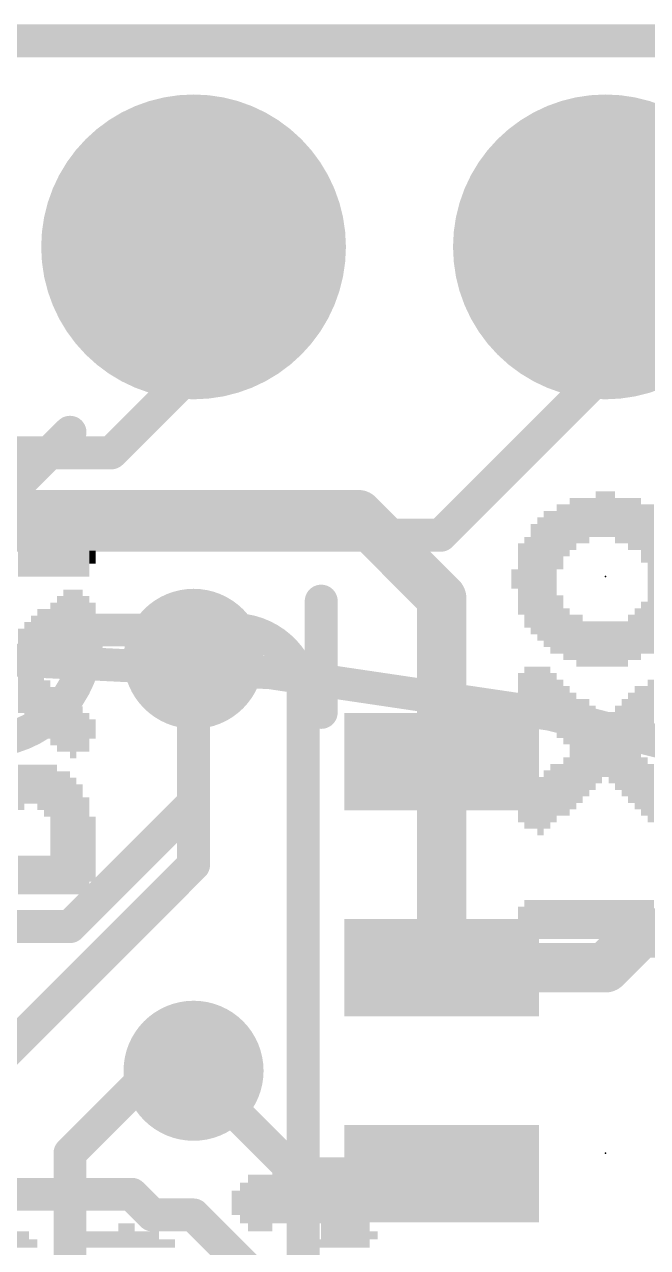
# Model space of a CAD drawing. Extents: x -32 to 75, y -41 to 41.
# Drawn here: x 18.01 to 21.85, y 33.2 to 40.74 of the extents above; entities that cross this region are included whole.
import ezdxf

# ---------------------------------------------------------------- set-up
doc = ezdxf.new("R2010")
doc.units = 0
for name, color, linetype in [('1', 12, 'CONTINUOUS'), ('16', 132, 'CONTINUOUS'), ('17', 110, 'CONTINUOUS'), ('20', 31, 'CONTINUOUS'), ('21', 41, 'CONTINUOUS'), ('22', 40, 'CONTINUOUS'), ('23', 53, 'CONTINUOUS'), ('24', 53, 'CONTINUOUS'), ('51', 53, 'CONTINUOUS')]:
    doc.layers.add(name, color=color, linetype=linetype)

# ---------------------------------------------------------------- blocks, each defined once
blk = doc.blocks.new('RECT')
blk.add_solid([(-0.5, -0.5), (0.5, -0.5), (-0.5, 0.5), (0.5, 0.5)])
blk = doc.blocks.new('ROUNDP')
at = {"const_width": 0.5}
blk.add_lwpolyline([(0, -0.25, 1), (0, 0.25, 1), (0, -0.25)], format="xyb", dxfattribs=at)

msp = doc.modelspace()

# ---------------------------------------------------------------- linework, layer by layer
at = {"layer": '1'}
for points, const_width in [([(35.56, 40.64), (0, 40.64)], 0.2032), ([(20.066, 37.719), (16.51, 37.719)], 0.3048), ([(20.32, 37.465), (20.066, 37.719)], 0.3048), ([(20.066, 37.719), (20.066, 37.719)], 0.3048), ([(20.32, 37.465), (20.32, 37.4649)], 0.3048), ([(20.58, 37.205), (20.32, 37.4649)], 0.3048), ([(20.58, 36.195), (20.58, 37.205)], 0.3048), ([(19.05, 36.83), (19.05, 36.8299)], 0.2032), ([(19.05, 36.8299), (19.05, 35.941)], 0.2032), ([(20.58, 36.195), (20.58, 34.925)], 0.3048), ([(19.05, 35.941), (18.542, 35.433)], 0.2032), ([(18.542, 35.433), (18.288, 35.179)], 0.2032), ([(18.288, 35.179), (15.875, 35.179)], 0.2032), ([(21.805, 35.14), (21.59, 34.925)], 0.3048), ([(22.86, 35.1399), (21.805, 35.14)], 0.3048), ([(21.59, 34.925), (20.58, 34.925)], 0.3048), ([(19.685, 33.655), (19.05, 34.29)], 0.2032), ([(20.58, 33.655), (19.685, 33.655)], 0.2032), ([(18.669, 33.528), (17.272, 33.528)], 0.2032), ([(18.796, 33.401), (18.669, 33.528)], 0.2032), ([(19.05, 33.401), (18.796, 33.401)], 0.2032), ([(19.685, 32.766), (19.05, 33.401)], 0.2032)]:
    msp.add_lwpolyline(points, dxfattribs=dict(at, const_width=const_width))
for points, const_width in [([(20.1199, 37.7729, 1), (20.0121, 37.6651)], 0.1524), ([(20.1199, 37.6651, 1), (20.0121, 37.7729)], 0.1524), ([(20.066, 37.6428, 1), (20.066, 37.7952)], 0.1524), ([(20.0121, 37.7729, 1), (20.1199, 37.6651)], 0.1524), ([(20.3962, 37.465, 1), (20.2438, 37.465)], 0.1524), ([(20.3739, 37.5188, 1), (20.2661, 37.4111)], 0.1524), ([(20.2661, 37.4111, 1), (20.3739, 37.5189)], 0.1524), ([(20.2438, 37.4649, 1), (20.3962, 37.4649)], 0.1524), ([(20.6562, 37.205, 1), (20.5038, 37.2049)], 0.1524), ([(20.5261, 37.1511, 1), (20.6339, 37.2588)], 0.1524), ([(19.1008, 36.8299, 1), (18.9992, 36.8299)], 0.1016), ([(19.0141, 36.8659, 1), (19.0859, 36.794)], 0.1016), ([(19.0859, 36.794, 1), (19.0141, 36.8659)], 0.1016), ([(20.6562, 36.195, 1), (20.5038, 36.195)], 0.1524), ([(20.5038, 36.195, 1), (20.6562, 36.195)], 0.1524), ([(18.9992, 35.941, 1), (19.1008, 35.941)], 0.1016), ([(19.0859, 35.905, 1), (19.0141, 35.9769)], 0.1016), ([(18.5779, 35.3971, 1), (18.5061, 35.4689)], 0.1016), ([(18.5061, 35.4689, 1), (18.5779, 35.3971)], 0.1016), ([(18.2521, 35.2149, 1), (18.324, 35.1431)], 0.1016), ([(18.288, 35.1282, 1), (18.288, 35.2298)], 0.1016), ([(21.805, 35.2162, 1), (21.805, 35.0638)], 0.1524), ([(21.8589, 35.0861, 1), (21.7511, 35.1938)], 0.1524), ([(20.58, 35.0012, 1), (20.58, 34.8488)], 0.1524), ([(21.59, 34.8488, 1), (21.59, 35.0012)], 0.1524), ([(20.5038, 34.925, 1), (20.6562, 34.925)], 0.1524), ([(21.5361, 34.9788, 1), (21.6439, 34.8711)], 0.1524), ([(19.0859, 34.3259, 1), (19.0141, 34.254)], 0.1016), ([(19.685, 33.7058, 1), (19.685, 33.6042)], 0.1016), ([(19.6491, 33.619, 1), (19.7209, 33.6909)], 0.1016), ([(20.58, 33.6042, 1), (20.58, 33.7058)], 0.1016), ([(18.7049, 33.5639, 1), (18.6331, 33.4921)], 0.1016), ([(18.669, 33.4772, 1), (18.669, 33.5788)], 0.1016), ([(18.796, 33.4518, 1), (18.796, 33.3502)], 0.1016), ([(18.7601, 33.3651, 1), (18.8319, 33.4369)], 0.1016), ([(19.0859, 33.4369, 1), (19.0141, 33.3651)], 0.1016), ([(19.05, 33.3502, 1), (19.05, 33.4518)], 0.1016)]:
    msp.add_lwpolyline(points, format="xyb", dxfattribs=dict(at, const_width=const_width))
at = {"layer": '16', "const_width": 0.2032}
for points in [[(35.56, 40.64), (0, 40.64)], [(19.05, 39.37), (19.05, 38.608)], [(21.59, 39.37), (21.59, 38.608)], [(19.05, 38.608), (18.542, 38.1)], [(21.59, 38.608), (20.574, 37.592)], [(18.542, 38.1), (11.43, 38.1)], [(20.574, 37.592), (12.1921, 37.592)], [(19.05, 36.83), (19.05, 35.56)], [(19.05, 35.56), (15.367, 31.877)], [(18.796, 34.29), (18.288, 33.782)], [(19.05, 34.29), (18.796, 34.29)], [(18.288, 33.782), (18.288, 32.766)]]:
    msp.add_lwpolyline(points, dxfattribs=at)
at = {"layer": '16', "const_width": 0.1016}
for points in [[(19.1008, 39.37, 1), (18.9992, 39.37)], [(21.6408, 39.37, 1), (21.5392, 39.37)], [(19.0859, 38.572, 1), (19.0141, 38.6439)], [(21.6259, 38.5721, 1), (21.5541, 38.6439)], [(18.9992, 38.608, 1), (19.1008, 38.608)], [(21.5392, 38.608, 1), (21.6408, 38.608)], [(18.5061, 38.1359, 1), (18.5779, 38.064)], [(18.542, 38.0492, 1), (18.542, 38.1508)], [(20.5381, 37.6279, 1), (20.6099, 37.5561)], [(20.574, 37.5412, 1), (20.574, 37.6428)], [(19.1008, 36.83, 1), (18.9992, 36.83)], [(18.9992, 35.56, 1), (19.1008, 35.56)], [(19.0859, 35.5241, 1), (19.0141, 35.5959)], [(18.796, 34.3408, 1), (18.796, 34.2392)], [(18.8319, 34.254, 1), (18.76, 34.3259)], [(19.05, 34.2392, 1), (19.05, 34.3408)], [(18.3388, 33.782, 1), (18.2372, 33.782)], [(18.2521, 33.8179, 1), (18.3239, 33.7461)]]:
    msp.add_lwpolyline(points, format="xyb", dxfattribs=at)
at = {"layer": '20', "const_width": 0.2032}
msp.add_lwpolyline([(0, 40.64), (35.56, 40.64)], dxfattribs=at)
at = {"layer": '21', "const_width": 0.2032}
for points in [[(19.2326, 37.0078), (18.3896, 37.0078)], [(19.7263, 31.9532), (19.7263, 36.6268)]]:
    msp.add_lwpolyline(points, dxfattribs=at)
at = {"layer": '21'}
for points, const_width in [([(18.3896, 37.0586, 1), (18.3896, 36.957)], 0.1016), ([(19.7263, 36.6268, 0.4143), (19.2453, 37.0078)], 0.2032), ([(19.2394, 37.0582, 1), (19.2512, 36.9573)], 0.1016), ([(19.2326, 36.957, 1), (19.2326, 37.0586)], 0.1016), ([(17.1196, 36.957, 1), (18.3896, 36.957)], 0.2032), ([(18.4404, 36.957, 1), (18.3388, 36.957)], 0.1016), ([(19.7771, 36.6268, 1), (19.6755, 36.6268)], 0.1016), ([(19.6758, 36.6209, 1), (19.7768, 36.6326)], 0.1016)]:
    msp.add_lwpolyline(points, format="xyb", dxfattribs=dict(at, const_width=const_width))
at = {"layer": '22', "const_width": 0.2032}
for points in [[(17.907, 37.846), (18.288, 38.227)], [(19.8374, 37.1856), (19.8374, 36.4998)]]:
    msp.add_lwpolyline(points, dxfattribs=at)
at = {"layer": '22', "const_width": 0.1016}
for points in [[(18.3239, 38.1911, 1), (18.2521, 38.2629)], [(19.8882, 37.1856, 1), (19.7866, 37.1856)], [(19.7866, 36.4998, 1), (19.8882, 36.4998)]]:
    msp.add_lwpolyline(points, format="xyb", dxfattribs=at)
at = {"layer": '23'}
msp.add_point((21.59, 37.338), dxfattribs=at)
at = {"layer": '24'}
msp.add_point((21.59, 33.782), dxfattribs=at)
at = {"layer": '51', "const_width": 0.2032}
msp.add_lwpolyline([(17.78, 1.27, 1), (17.78, 36.83, 1), (17.78, 1.27)], format="xyb", dxfattribs=at)

# ---------------------------------------------------------------- block references
at = {"layer": '1', "xscale": 0.6, "yscale": 1.2, "rotation": 270}
for p in [(20.58, 36.195), (20.58, 34.925), (20.58, 33.655)]:
    msp.add_blockref('RECT', p, dxfattribs=at)
at = {"layer": '17', "rotation": 270}
for p, xscale, yscale in [((19.05, 39.37), 1.8796, 1.8796), ((19.05, 39.37), 1.8796, 1.8796), ((21.59, 39.37), 1.8796, 1.8796), ((21.59, 39.37), 1.8796, 1.8796), ((19.05, 36.83), 0.8636, 0.8636), ((19.05, 36.83), 0.8636, 0.8636), ((19.05, 34.29), 0.8636, 0.8636), ((19.05, 34.29), 0.8636, 0.8636)]:
    msp.add_blockref('ROUNDP', p, dxfattribs=dict(at, xscale=xscale, yscale=yscale))
at = {"layer": '22'}
for p, xscale, yscale, rotation in [((21.55, 37.722), 0.28, 0.04, 90), ((21.59, 37.722), 0.28, 0.04, 90), ((21.63, 37.722), 0.28, 0.04, 90), ((21.39, 37.662), 0.32, 0.04, 90), ((21.43, 37.682), 0.28, 0.04, 90), ((21.47, 37.682), 0.28, 0.04, 90), ((21.51, 37.702), 0.24, 0.04, 90), ((21.67, 37.682), 0.28, 0.04, 90), ((21.71, 37.682), 0.28, 0.04, 90), ((21.75, 37.662), 0.32, 0.04, 90), ((21.79, 37.662), 0.32, 0.04, 90), ((21.23, 37.322), 0.84, 0.04, 90), ((21.27, 37.302), 0.88, 0.04, 90), ((21.31, 37.582), 0.4, 0.04, 90), ((21.35, 37.622), 0.32, 0.04, 90), ((21.83, 37.602), 0.36, 0.04, 90), ((21.87, 37.322), 0.92, 0.04, 90), ((21.15, 37.322), 0.68, 0.04, 90), ((21.19, 37.322), 0.76, 0.04, 90), ((17.987, 37.477), 0.28, 0.04, 90), ((18.027, 37.477), 0.28, 0.04, 90), ((18.067, 37.477), 0.28, 0.04, 90), ((18.107, 37.477), 0.28, 0.04, 90), ((18.147, 37.477), 0.28, 0.04, 90), ((18.187, 37.477), 0.28, 0.04, 90), ((18.227, 37.477), 0.28, 0.04, 90), ((18.267, 37.477), 0.28, 0.04, 90), ((18.307, 37.477), 0.28, 0.04, 90), ((18.347, 37.457), 0.24, 0.04, 90), ((18.387, 37.457), 0.24, 0.04, 90), ((21.11, 37.302), 0.56, 0.04, 90), ((18.427, 37.457), 0.08, 0.04, 90), ((21.07, 37.322), 0.44, 0.04, 90), ((21.03, 37.322), 0.12, 0.04, 90), ((18.267, 37.077), 0.36, 0.04, 90), ((18.307, 37.097), 0.32, 0.04, 90), ((18.347, 37.117), 0.28, 0.04, 90), ((18.227, 37.037), 0.36, 0.04, 90), ((18.387, 37.117), 0.2, 0.04, 90), ((21.31, 37.042), 0.36, 0.04, 90), ((21.83, 37.022), 0.32, 0.04, 90), ((18.107, 36.957), 0.36, 0.04, 90), ((18.147, 36.977), 0.32, 0.04, 90), ((18.187, 36.997), 0.36, 0.04, 90), ((18.427, 37.117), 0.12, 0.04, 90), ((21.35, 36.982), 0.32, 0.04, 90), ((21.79, 36.982), 0.32, 0.04, 90), ((18.027, 36.757), 0.6, 0.04, 90), ((18.067, 36.757), 0.68, 0.04, 90), ((21.39, 36.962), 0.28, 0.04, 90), ((21.43, 36.942), 0.32, 0.04, 90), ((21.47, 36.922), 0.28, 0.04, 90), ((21.51, 36.922), 0.28, 0.04, 90), ((21.55, 36.922), 0.28, 0.04, 90), ((21.59, 36.922), 0.28, 0.04, 90), ((21.63, 36.922), 0.28, 0.04, 90), ((21.67, 36.922), 0.28, 0.04, 90), ((21.71, 36.922), 0.28, 0.04, 90), ((21.75, 36.962), 0.28, 0.04, 90), ((17.987, 36.757), 0.52, 0.04, 90), ((18.107, 36.557), 0.36, 0.04, 90), ((21.07, 36.662), 0.16, 0.04, 90), ((21.11, 36.662), 0.24, 0.04, 90), ((21.15, 36.642), 0.28, 0.04, 90), ((21.19, 36.622), 0.32, 0.04, 90), ((21.23, 36.602), 0.36, 0.04, 90), ((21.27, 36.562), 0.36, 0.04, 90), ((18.147, 36.517), 0.36, 0.04, 90), ((18.187, 36.477), 0.36, 0.04, 90), ((21.31, 36.522), 0.36, 0.04, 90), ((21.35, 36.482), 0.36, 0.04, 90), ((21.79, 36.482), 0.36, 0.04, 90), ((21.83, 36.502), 0.32, 0.04, 90), ((21.87, 36.522), 0.36, 0.04, 90), ((18.227, 36.437), 0.36, 0.04, 90), ((18.267, 36.417), 0.32, 0.04, 90), ((18.307, 36.397), 0.36, 0.04, 90), ((21.39, 36.262), 0.72, 0.04, 90), ((21.43, 36.262), 0.64, 0.04, 90), ((21.47, 36.282), 0.6, 0.04, 90), ((21.71, 36.282), 0.6, 0.04, 90), ((21.75, 36.282), 0.68, 0.04, 90), ((18.347, 36.397), 0.28, 0.04, 90), ((21.51, 36.282), 0.52, 0.04, 90), ((21.55, 36.282), 0.44, 0.04, 90), ((21.63, 36.282), 0.44, 0.04, 90), ((21.67, 36.282), 0.52, 0.04, 90), ((18.387, 36.377), 0.24, 0.04, 90), ((18.427, 36.397), 0.12, 0.04, 90), ((21.59, 36.282), 0.36, 0.04, 90), ((21.35, 36.042), 0.36, 0.04, 90), ((21.79, 36.082), 0.36, 0.04, 90), ((21.83, 36.042), 0.36, 0.04, 90), ((17.987, 36.037), 0.28, 0.04, 90), ((18.027, 36.057), 0.24, 0.04, 90), ((18.067, 36.057), 0.24, 0.04, 90), ((18.107, 36.037), 0.28, 0.04, 90), ((18.147, 36.017), 0.32, 0.04, 90), ((18.187, 35.777), 0.8, 0.04, 90), ((18.227, 35.757), 0.76, 0.04, 90), ((18.267, 35.757), 0.76, 0.04, 90), ((21.23, 35.962), 0.36, 0.04, 90), ((21.27, 36.002), 0.36, 0.04, 90), ((21.31, 36.022), 0.32, 0.04, 90), ((21.87, 36.002), 0.36, 0.04, 90), ((18.307, 35.737), 0.72, 0.04, 90), ((18.347, 35.717), 0.68, 0.04, 90), ((21.15, 35.922), 0.28, 0.04, 90), ((21.19, 35.922), 0.36, 0.04, 90), ((18.387, 35.677), 0.6, 0.04, 90), ((21.07, 35.902), 0.16, 0.04, 90), ((21.11, 35.902), 0.24, 0.04, 90), ((18.427, 35.657), 0.4, 0.04, 90), ((17.987, 35.497), 0.24, 0.04, 90), ((18.027, 35.497), 0.24, 0.04, 90), ((18.067, 35.497), 0.24, 0.04, 90), ((18.107, 35.497), 0.24, 0.04, 90), ((18.147, 35.497), 0.24, 0.04, 90), ((21.07, 35.222), 0.16, 0.04, 90), ((21.11, 35.222), 0.24, 0.04, 90), ((21.15, 35.222), 0.24, 0.04, 90), ((21.19, 35.222), 0.24, 0.04, 90), ((21.23, 35.222), 0.24, 0.04, 90), ((21.27, 35.222), 0.24, 0.04, 90), ((21.31, 35.222), 0.24, 0.04, 90), ((21.35, 35.222), 0.24, 0.04, 90), ((21.39, 35.222), 0.24, 0.04, 90), ((21.43, 35.222), 0.24, 0.04, 90), ((21.47, 35.222), 0.24, 0.04, 90), ((21.51, 35.222), 0.24, 0.04, 90), ((21.55, 35.222), 0.24, 0.04, 90), ((21.59, 35.222), 0.24, 0.04, 90), ((21.63, 35.222), 0.24, 0.04, 90), ((21.67, 35.222), 0.24, 0.04, 90), ((21.71, 35.222), 0.24, 0.04, 90), ((21.75, 35.222), 0.24, 0.04, 90), ((21.79, 35.222), 0.24, 0.04, 90), ((21.83, 35.222), 0.24, 0.04, 90), ((21.87, 35.222), 0.24, 0.04, 90), ((19.686, 33.625), 0.6, 0.05, 180), ((19.711, 33.675), 0.35, 0.05, 180), ((19.686, 33.575), 0.7, 0.05, 180), ((19.686, 33.525), 0.8, 0.05, 180), ((19.711, 33.475), 0.85, 0.05, 180), ((19.711, 33.425), 0.85, 0.05, 180), ((18.636, 33.325), 0.1, 0.05, 180), ((19.486, 33.375), 0.3, 0.05, 180), ((19.461, 33.325), 0.15, 0.05, 180), ((19.961, 33.375), 0.35, 0.05, 180), ((19.986, 33.325), 0.3, 0.05, 180), ((17.911, 33.275), 0.25, 0.05, 180), ((18.611, 33.275), 0.45, 0.05, 180), ((20.011, 33.275), 0.35, 0.05, 180), ((17.711, 33.225), 0.75, 0.05, 180), ((18.611, 33.225), 0.65, 0.05, 180), ((19.961, 33.225), 0.35, 0.05, 180)]:
    msp.add_blockref('RECT', p, dxfattribs=dict(at, xscale=xscale, yscale=yscale, rotation=rotation))
at = {"layer": '51', "xscale": 0.508}
for p, yscale, rotation in [((19.05, 39.37), 0.508, 180), ((21.59, 39.37), 0.508, 180), ((20.574, 36.195), 1.016, 270), ((20.574, 34.925), 1.016, 270), ((20.574, 33.655), 1.016, 270)]:
    msp.add_blockref('RECT', p, dxfattribs=dict(at, yscale=yscale, rotation=rotation))

doc.saveas('drawing.dxf')
